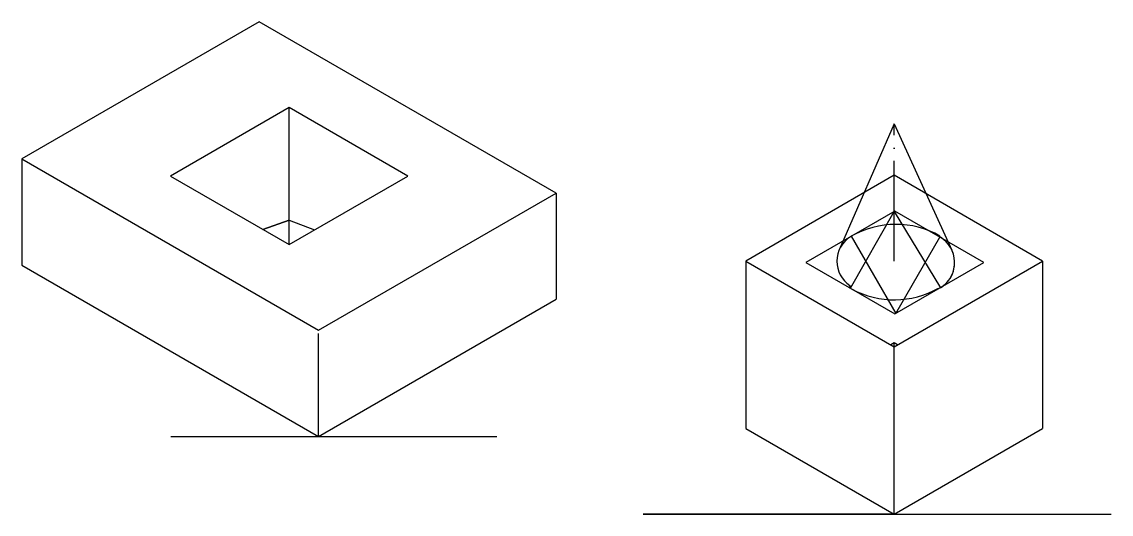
# Paper-space layout 'Layout10' of a CAD drawing. Header units: millimetres. Extents: x 5 to 266, y 60 to 178.
import ezdxf

# ---------------------------------------------------------------- set-up
doc = ezdxf.new("R2010")
doc.units = ezdxf.units.MM
doc.linetypes.add('ACAD_ISO04W100', pattern=[30, 24, -3, 0, -3])
doc.layers.add('center line', color=7, linetype='ACAD_ISO04W100', plot=False)
doc.layers.add('PROJECTION LINE', color=250, linetype='Continuous')

psp = doc.layouts.new('Layout10')

# ---------------------------------------------------------------- linework, layer by layer
at = {"layer": 'center line'}
psp.add_line((213.72, 120.86), (213.72, 153.66), dxfattribs=at)
at = {"layer": 'PROJECTION LINE'}
for p, q in [((61.79, 178.09), (4.98, 145.29)), ((132.8, 137.09), (61.79, 178.09)), ((68.93, 157.58), (40.52, 141.18)), ((97.33, 141.18), (68.93, 157.58)), ((68.93, 124.78), (68.93, 157.58)), ((213.72, 153.66), (200.57, 123.57)), ((213.72, 153.66), (227.54, 123.42)), ((4.98, 145.29), (75.99, 104.29)), ((4.98, 145.29), (4.98, 119.9)), ((40.52, 141.18), (68.93, 124.78)), ((68.89, 141.19), (68.93, 141.21)), ((68.89, 141.19), (68.93, 141.17)), ((68.93, 124.78), (97.33, 141.18)), ((213.72, 141.36), (178.21, 120.86)), ((249.22, 120.86), (213.72, 141.36)), ((75.99, 104.29), (132.8, 137.09)), ((132.8, 137.09), (132.8, 111.7)), ((68.93, 130.66), (62.69, 128.37)), ((62.69, 128.37), (68.93, 130.66)), ((68.93, 130.66), (75.03, 128.3)), ((213.89, 132.81), (192.59, 120.51)), ((203.24, 114.36), (213.72, 132.71)), ((213.72, 132.71), (224.76, 114.48)), ((235.19, 120.51), (213.89, 132.81)), ((203.45, 126.78), (214.11, 108.33)), ((214.11, 108.33), (224.65, 126.6)), ((178.21, 120.86), (213.72, 100.36)), ((178.21, 120.86), (178.21, 80.79)), ((192.59, 120.51), (213.89, 108.21)), ((213.72, 100.36), (249.22, 120.86)), ((213.89, 108.21), (235.19, 120.51)), ((249.22, 120.86), (249.22, 80.79)), ((4.98, 119.9), (75.99, 78.9)), ((202.85, 114.58), (203.62, 115.03)), ((75.99, 78.9), (132.8, 111.7)), ((75.99, 78.9), (75.99, 103.5)), ((213.72, 101.29), (212.91, 100.82)), ((214.52, 100.82), (213.72, 101.29)), ((213.72, 60.29), (213.72, 101.29)), ((213.72, 100.36), (213.72, 101.29)), ((40.67, 78.9), (118.67, 78.9)), ((178.21, 80.79), (213.72, 60.29)), ((213.72, 60.29), (249.22, 80.79)), ((213.72, 60.29), (153.62, 60.29)), ((153.62, 60.29), (265.64, 60.29))]:
    psp.add_line(p, q, dxfattribs=at)
for centre, radius, start, end in [((214.11, 108.33), 21.3, 60.3387, 120), ((206.91, 120.79), 6.92, 122.0645, 236.803), ((221.12, 120.49), 7.06, 58.9878, 61.0122), ((221.12, 120.49), 7.06, 305.4979, 58.9878), ((221.12, 120.49), 7.06, 301.2069, 24.5672), ((213.89, 132.81), 21.31, 238.7931, 241.2069), ((213.72, 132.71), 21.14, 241.4871, 300)]:
    psp.add_arc(centre, radius, start, end, dxfattribs=at)

doc.saveas('drawing.dxf')
